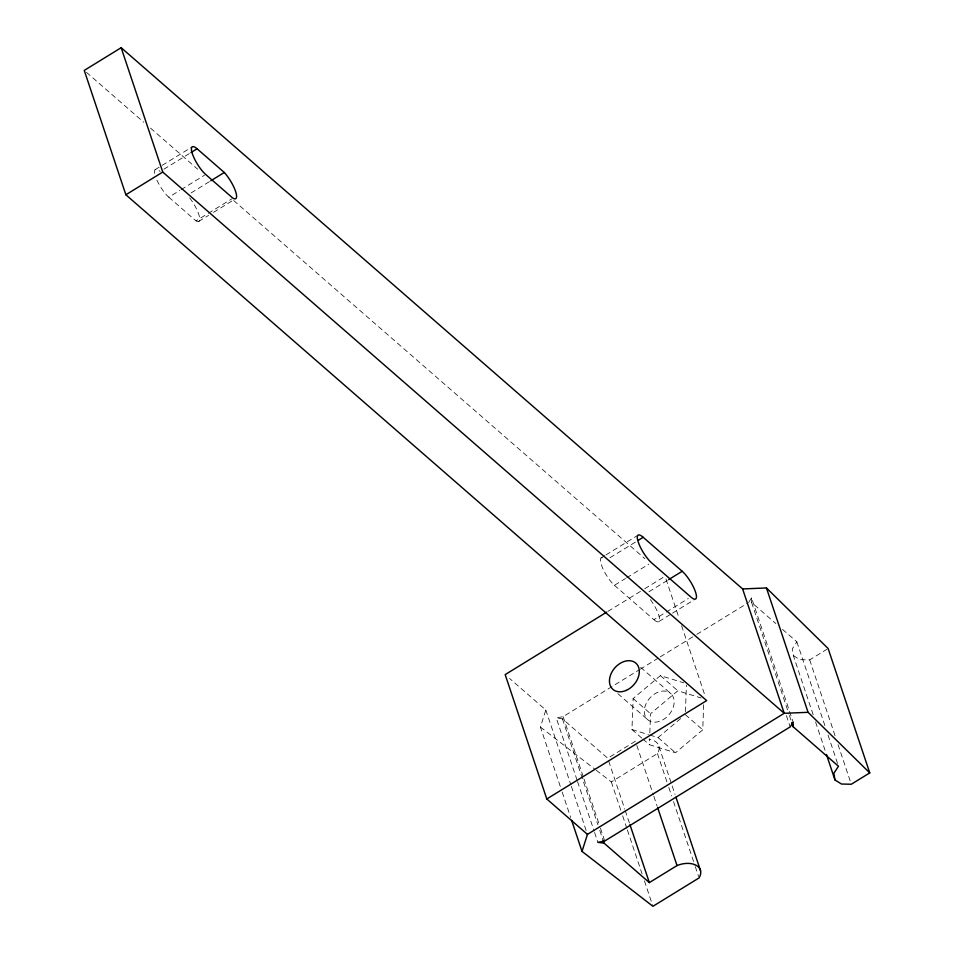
<?xml version="1.0" encoding="UTF-8"?>
<svg xmlns="http://www.w3.org/2000/svg" width="954" height="954" viewBox="0 0 954 954"><rect width="100%" height="100%" fill="white"/><g stroke="black" fill="none" stroke-linecap="round" stroke-linejoin="round"><path stroke-width="0.72" stroke-dasharray="4.77 3.58" d="M641.756 738.062L631.953 729.524L633.122 698.543L660.395 675.611L683.744 682.825M703.682 704.744L702.74 729.834L675.48 752.766L649.376 744.704L649.602 738.801M649.829 732.899L650.556 713.723L677.817 690.791L701.166 697.994M685.425 711.708L686.427 685.139M560.272 786.394L540.417 727.043L545.831 710.014L509.579 678.437M748.568 602.534L751.549 597.836L793.156 722.19M782.507 629.366L796.876 641.875L792.237 648.935L793.358 655.577L813.213 714.94M649.805 735.045L658.045 737.585L681.907 717.527M155.085 169.717L191.981 147.011M163.873 169.228L189.715 153.332M156.909 180.103A17.434 4.698 58.4 0 0 168.786 197.192L179.853 190.383M181.093 189.631L204.466 175.25M191.086 192.923L209.534 181.57M168.786 197.192L195.999 220.887L207.066 214.078M208.294 213.326L231.667 198.945M198.742 221.423L208.58 215.365M213.505 212.337L233.181 200.233M601.032 557.947L604.729 555.669M605.957 554.918L637.94 535.23M609.976 557.744L635.805 541.848M602.272 557.625A17.434 4.698 58.4 0 0 601.247 564.494L602.606 568.047A17.434 4.698 58.4 0 0 614.424 585.303L625.502 578.494M626.73 577.742L648.875 564.112M607.96 611.371L643.485 589.512M644.749 588.725L663.781 577.015M648.994 591.718L667.442 580.366M614.424 585.303L653.895 619.683L664.962 612.873M666.202 612.11L688.335 598.492M658.999 621.459L671.306 613.887M672.534 613.136L694.679 599.506M577.075 780.169L556.277 717.992L563.122 716.645L638.81 670.078M640.074 669.303L658.999 657.652M660.251 656.877L695.573 635.137M696.837 634.362L747.304 603.322M635.412 741.222L607.734 758.251L562.431 718.791L556.277 717.992M596.214 770.236L611.323 781.934L657.449 753.553A18.627 11.722 -18.5 0 0 649.042 739.207M793.358 655.577L799.869 659.667L809.684 659.882L826.903 649.292M631.953 729.524L648.434 734.616M540.417 727.043L595.046 769.341M751.549 597.836L751.573 602.415L775.876 623.582M86.504 72.361L143.792 122.267M150.529 128.134L197.716 169.228M233.67 200.531L644.832 558.627M660.395 675.611L677.817 690.791M640.683 667.359L671.175 693.916A17.434 12.712 -48.9 0 1 661.003 720.771A17.434 12.712 -48.9 0 1 645.488 705.113A17.434 12.712 -48.9 0 1 671.175 693.916M685.318 714.653L702.74 729.834M633.122 698.543L650.556 713.723M617.87 693.677L647.265 719.28M658.045 737.585L675.48 752.766M642.841 739.016L649.376 744.704M809.684 659.882L835.215 736.202M838.053 744.68L850.825 782.829M796.876 641.875L825.246 726.662M828.084 735.14L838.483 766.229M815.587 721.999L825.985 753.088M751.573 602.415L788.922 714.057M789.399 715.476L791.283 721.129M786.394 715.595L790.174 726.9M665.999 579.066L679.236 618.633M681.597 625.693L705.244 696.36M658.952 746.398L675.027 794.443M657.449 753.553L666.906 781.815M668.802 787.467L671.64 795.946M673.524 801.598L694.81 865.195M695.275 866.614L698.59 876.499M636.831 745.456L653.383 794.92M653.86 796.328L657.163 806.225M608.676 761.077L624.763 809.123M625.228 810.542L629.485 823.254M611.323 781.934L620.78 810.208M622.664 815.861L626.921 828.573M627.398 829.992L642.054 873.792M644.415 880.864L652.453 904.881M563.122 716.645L583.454 777.415M583.92 778.834L599.994 826.879M600.471 828.287L604.729 841.011M562.431 718.791L597.896 824.781M599.792 830.433L603.095 840.331M577.552 781.576L594.103 831.041M594.569 832.46L597.884 842.346M545.831 710.014L570.897 784.915M571.363 786.334L586.972 832.961M562.168 792.047L570.671 817.483M650.378 599.625A17.434 4.698 58.4 0 1 659.405 617.727A17.434 4.698 58.4 0 1 653.895 619.683M154.679 173.449A17.434 4.698 58.4 0 1 160.189 171.493M189.655 197.883A17.995 4.853 58.4 0 1 199.124 215.544A17.995 4.853 58.4 0 1 195.999 220.887"/><path stroke-width="1.43" d="M603.095 840.331L604.049 843.157L649.34 882.605L677.03 865.576A18.627 11.722 -18.5 0 1 696.193 865.314A18.627 11.722 -18.5 0 1 699.067 877.918L652.93 906.3L582.023 851.397L587.449 834.38L784.224 713.294L808.062 712.316L869.75 772.895L851.29 784.248L841.488 784.033L834.965 779.943L826.462 754.507M121.158 47.7L162.764 172.066L784.224 713.294L742.617 588.94L121.158 47.7L84.25 70.405L125.868 194.771L706.664 700.594L546.785 798.975L505.179 674.609L606.684 612.146M190.943 152.568L197.096 148.788L224.297 172.483A17.995 4.853 58.4 0 1 235.602 191.432A17.995 4.853 58.4 0 1 232.895 198.182L205.694 174.487A17.434 4.698 58.4 0 1 192.386 153.797A17.434 4.698 58.4 0 1 197.096 148.788M125.868 194.771L162.764 172.066M210.774 180.807L224.297 172.483M638.262 540.334L643.187 537.305L682.205 571.279A17.434 4.698 58.4 0 1 695.502 591.969A17.434 4.698 58.4 0 1 690.803 596.977L651.332 562.598A17.434 4.698 58.4 0 1 639.514 545.342L638.154 541.789A17.434 4.698 58.4 0 1 643.187 537.305M668.671 579.603L682.205 571.279M742.617 588.94L766.456 587.95L828.132 648.529L869.75 772.895M604.049 843.157L597.884 842.346L604.729 841.011L790.174 726.9L793.156 722.19L793.179 726.781L838.483 766.229L833.844 773.289L834.965 779.943M546.785 798.975L587.449 834.38M766.456 587.95L808.062 712.316M791.76 722.536L793.179 726.781M675.981 797.27L700.558 870.764M657.64 807.633L677.03 865.576M629.962 824.673L649.34 882.605M571.625 820.309L582.023 851.397M626.158 690.422A17.434 12.712 -48.9 0 0 636.318 663.567A17.434 12.712 -48.9 0 0 610.643 674.764A17.434 12.712 -48.9 0 0 626.158 690.422"/></g></svg>
